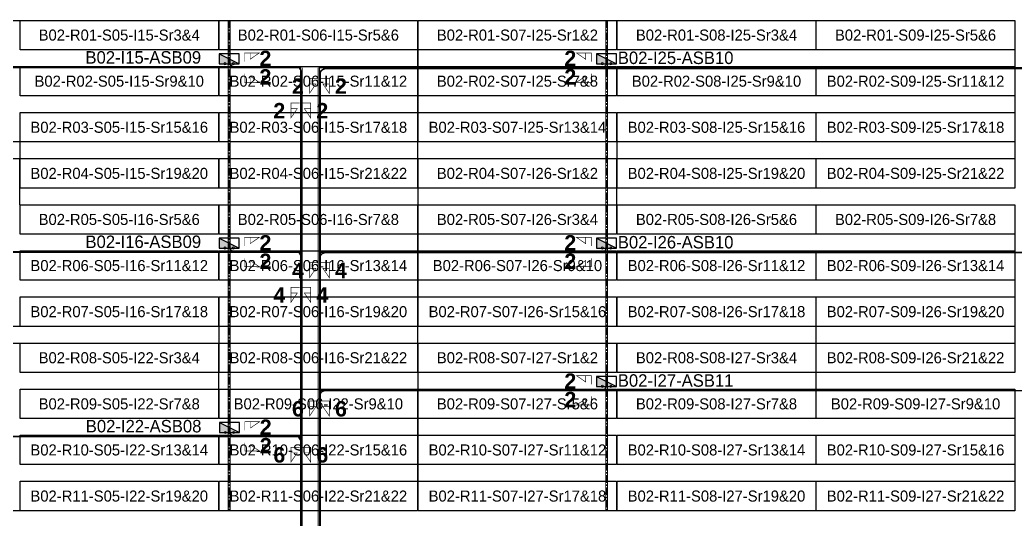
# Model space of a CAD drawing. Header units: metres. Extents: x 531759 to 532148, y 2675314 to 2675634.
# Drawn here: x 531888.6 to 532050.6, y 2675552.9 to 2675634.2 of the extents above; entities that cross this region are included whole.
import ezdxf
from ezdxf.enums import TextEntityAlignment as Align

# ---------------------------------------------------------------- set-up
doc = ezdxf.new("R2010")
doc.units = ezdxf.units.M
doc.linetypes.add('CENTER', pattern=[2, 1.25, -0.25, 0.25, -0.25])
doc.layers.add('Boundary-12.5 MW Block', color=6, linetype='Continuous', lineweight=9)
doc.layers.add('PILE', color=1, linetype='Continuous', lineweight=15)
for name, color, linetype in [('DC Trench BL-02', 40, 'Continuous'), ('E-Inverter Grouping', 2, 'Continuous'), ('Inverter Block-02', 7, 'Continuous'), ('LT Cable(AG) INV to LT Panel BL-02', 2, 'Continuous'), ('Messenger Wire Block-02 (Master Path)', 30, 'Continuous'), ('Messenger Wire Block-02 (MW Path)', 191, 'Continuous'), ('MMS Table Block-02', 8, 'Continuous'), ('Plan Line - DC BL-02', 40, 'Continuous'), ('Section Marking BL-02', 2, 'Continuous')]:
    doc.layers.add(name, color=color, linetype=linetype)
doc.styles.add('BoldTextStyle', font='arialbd.ttf')
doc.styles.get("Standard").update_dxf_attribs({"font": 'Adani Regular.ttf'})

# ---------------------------------------------------------------- blocks, each defined once
blk = doc.blocks.new('MMS Table (32.292 x 4.788)')
at = {"color": 0}
blk.add_lwpolyline([(0, -0.002), (0, 4.786), (32.292, 4.786), (32.292, -0.002)], close=True, dxfattribs=at)
at = {"color": 7}
blk.add_attdef('ID1', text='', height=1.8, dxfattribs=at).set_placement((16.146, 2.392), align=Align.MIDDLE_CENTER)
blk = doc.blocks.new('Inverter Block')
h = blk.add_hatch(color=0)
h.dxf.hatch_style = 1
h.paths.add_polyline_path([(-1.46, 2.27), (-1.46, 0.85), (1.46, 0.85)])
at = {"color": 0}
blk.add_lwpolyline([(1.46, 2.27), (-1.46, 2.27), (-1.46, 0.85), (1.46, 0.85)], close=True, dxfattribs=at)
blk.add_lwpolyline([(-1.46, 2.27), (1.46, 0.85)], dxfattribs=at)
at = {"layer": 'PILE'}
for centre in [(-0.61, 0.85), (0.61, 0.85)]:
    blk.add_circle(centre, 0.156, dxfattribs=at)
at = {"color": 7}
blk.add_attdef('ID', (-1.46, 3.01), '', height=1.8, dxfattribs=at)

msp = doc.modelspace()

# ---------------------------------------------------------------- linework, layer by layer
at = {"layer": 'Boundary-12.5 MW Block', "const_width": 0.05}
msp.add_lwpolyline([(531759.1, 2675634.08), (532147.7, 2675634.08), (532147.7, 2675321.79), (532082.92, 2675321.79), (532082.92, 2675314.29), (531759.1, 2675314.29)], close=True, dxfattribs=at)
at = {"layer": 'DC Trench BL-02', "color": 40, "const_width": 0.15}
for points in [[(531922.84, 2675634.08), (531922.54, 2675634.08), (531922.54, 2675554.29), (531922.84, 2675554.29)], [(531984.25, 2675634.08), (531983.95, 2675634.08), (531983.95, 2675554.29), (531984.25, 2675554.29)]]:
    msp.add_lwpolyline(points, close=True, dxfattribs=at)
at = {"layer": 'E-Inverter Grouping'}
for points in [[(531953.35, 2675606.79), (531888.66, 2675606.79), (531888.66, 2675614.29), (531856.27, 2675614.29), (531856.27, 2675634.08), (531953.35, 2675634.08)], [(532050.52, 2675606.79), (531985.84, 2675606.79), (531985.84, 2675614.29), (531953.45, 2675614.29), (531953.45, 2675634.08), (532050.52, 2675634.08)], [(531953.35, 2675576.79), (531921.06, 2675576.79), (531921.06, 2675584.29), (531856.27, 2675584.29), (531856.27, 2675611.58), (531888.56, 2675611.58), (531888.56, 2675604.08), (531953.35, 2675604.08)], [(532050.52, 2675576.79), (532018.23, 2675576.79), (532018.23, 2675584.29), (531953.45, 2675584.29), (531953.45, 2675611.58), (531985.74, 2675611.58), (531985.74, 2675604.08), (532050.52, 2675604.08)], [(531920.96, 2675574.08), (531953.35, 2675574.08), (531953.35, 2675554.29), (531856.27, 2675554.29), (531856.27, 2675581.58), (531920.96, 2675581.58)], [(532018.13, 2675574.08), (532050.52, 2675574.08), (532050.52, 2675554.29), (531953.45, 2675554.29), (531953.45, 2675581.58), (532018.13, 2675581.58)]]:
    msp.add_lwpolyline(points, close=True, dxfattribs=at)
at = {"layer": 'LT Cable(AG) INV to LT Panel BL-02'}
for points in [[(531944.1, 2675494.31), (531943.44, 2675494.31, -0.163397), (531942.9, 2675494.5), (531941.42, 2675495.61, 0.103275), (531941.06, 2675495.69), (531935.31, 2675495.69, -0.414214), (531934.41, 2675496.59), (531934.41, 2675507.87, -0.021393), (531934.42, 2675507.95), (531934.46, 2675508.46, 0.021393), (531934.46, 2675508.53), (531934.46, 2675625.59, 0.414214), (531933.56, 2675626.49), (531826.42, 2675626.49, -0.414214), (531825.52, 2675627.39), (531825.52, 2675627.73)], [(531944.1, 2675494.34), (531943.45, 2675494.34, -0.163249), (531942.9, 2675494.52), (531941.43, 2675495.64, 0.103275), (531941.07, 2675495.71), (531935.34, 2675495.71, -0.414214), (531934.44, 2675496.61), (531934.44, 2675507.87, -0.021393), (531934.44, 2675507.95), (531934.49, 2675508.45, 0.021393), (531934.49, 2675508.53), (531934.49, 2675625.62, 0.414214), (531933.59, 2675626.52), (531923.59, 2675626.52, -0.414214), (531922.69, 2675627.42), (531922.69, 2675627.73)], [(531946.1, 2675494.26), (531943.43, 2675494.26, -0.163694), (531942.88, 2675494.45), (531941.41, 2675495.56, 0.103275), (531941.05, 2675495.64), (531935.26, 2675495.64, -0.414214), (531934.36, 2675496.54), (531934.36, 2675507.88, -0.021393), (531934.37, 2675507.95), (531934.41, 2675508.46, 0.021393), (531934.41, 2675508.54), (531934.41, 2675595.54, 0.414214), (531933.51, 2675596.44), (531826.42, 2675596.44, -0.414214), (531825.52, 2675597.34), (531825.52, 2675597.73)], [(531944.1, 2675494.29), (531943.43, 2675494.29, -0.163545), (531942.89, 2675494.47), (531941.42, 2675495.59, 0.103275), (531941.06, 2675495.66), (531935.29, 2675495.66, -0.414214), (531934.39, 2675496.56), (531934.39, 2675507.87, -0.021393), (531934.39, 2675507.95), (531934.44, 2675508.46, 0.021393), (531934.44, 2675508.53), (531934.44, 2675595.57, 0.414214), (531933.54, 2675596.47), (531923.59, 2675596.47, -0.414214), (531922.69, 2675597.37), (531922.69, 2675597.73)], [(531946.1, 2675494.21), (531943.41, 2675494.21, -0.163995), (531942.87, 2675494.4), (531941.4, 2675495.51, 0.103275), (531941.04, 2675495.59), (531935.21, 2675495.59, -0.414214), (531934.31, 2675496.49), (531934.31, 2675507.88, -0.021393), (531934.32, 2675507.95), (531934.36, 2675508.46, 0.021393), (531934.36, 2675508.54), (531934.36, 2675565.49, 0.414214), (531933.46, 2675566.39), (531826.47, 2675566.39, -0.414214), (531825.57, 2675567.29), (531825.57, 2675567.73)], [(531946.1, 2675494.24), (531943.42, 2675494.24, -0.163844), (531942.88, 2675494.42), (531941.41, 2675495.54, 0.103275), (531941.05, 2675495.61), (531935.24, 2675495.61, -0.414214), (531934.34, 2675496.51), (531934.34, 2675507.88, -0.021393), (531934.34, 2675507.95), (531934.39, 2675508.46, 0.021393), (531934.39, 2675508.54), (531934.39, 2675565.52, 0.414214), (531933.49, 2675566.42), (531923.64, 2675566.42, -0.414214), (531922.74, 2675567.32), (531922.74, 2675567.73)]]:
    msp.add_lwpolyline(points, format="xyb", dxfattribs=at)
at = {"layer": 'LT Cable(AG) INV to LT Panel BL-02', "color": 5}
for points in [[(531949.14, 2675494.91), (531945.65, 2675494.91, -0.414214), (531944.75, 2675495.81), (531944.75, 2675498.89, 0.214019), (531944.45, 2675499.56), (531937.74, 2675505.54, -0.214019), (531937.43, 2675506.21), (531937.43, 2675507.86, -0.0289), (531937.44, 2675507.96), (531937.5, 2675508.44, 0.0289), (531937.5, 2675508.54), (531937.5, 2675625.35, -0.414214), (531938.4, 2675626.25), (531983.2, 2675626.25, 0.414214), (531984.1, 2675627.15), (531984.1, 2675627.73)], [(531949.14, 2675494.94), (531945.68, 2675494.94, -0.414214), (531944.78, 2675495.84), (531944.78, 2675498.9, 0.214019), (531944.47, 2675499.57), (531937.76, 2675505.55, -0.214019), (531937.46, 2675506.22), (531937.46, 2675507.86, -0.0289), (531937.46, 2675507.96), (531937.52, 2675508.44, 0.0289), (531937.53, 2675508.54), (531937.53, 2675625.33, -0.414214), (531938.43, 2675626.23), (532080.38, 2675626.23, 0.414214), (532081.28, 2675627.13), (532081.28, 2675627.73)], [(531949.14, 2675494.86), (531945.6, 2675494.86, -0.414214), (531944.7, 2675495.76), (531944.7, 2675498.87, 0.214019), (531944.4, 2675499.54), (531937.69, 2675505.52, -0.214019), (531937.38, 2675506.19), (531937.38, 2675507.86, -0.0289), (531937.39, 2675507.96), (531937.45, 2675508.44, 0.0289), (531937.45, 2675508.55), (531937.45, 2675595.4, -0.414214), (531938.35, 2675596.3), (531983.2, 2675596.3, 0.414214), (531984.1, 2675597.2), (531984.1, 2675597.73)], [(531949.14, 2675494.89), (531945.63, 2675494.89, -0.414214), (531944.73, 2675495.79), (531944.73, 2675498.88, 0.214019), (531944.42, 2675499.55), (531937.71, 2675505.53, -0.214019), (531937.41, 2675506.2), (531937.41, 2675507.86, -0.0289), (531937.41, 2675507.96), (531937.47, 2675508.44, 0.0289), (531937.48, 2675508.55), (531937.48, 2675595.38, -0.414214), (531938.38, 2675596.28), (532080.38, 2675596.28, 0.414214), (532081.28, 2675597.18), (532081.28, 2675597.73)], [(531947.2, 2675494.81), (531945.55, 2675494.81, -0.414214), (531944.65, 2675495.71), (531944.65, 2675498.85, 0.214019), (531944.35, 2675499.52), (531937.64, 2675505.5, -0.214019), (531937.33, 2675506.17), (531937.33, 2675507.86, -0.0289), (531937.34, 2675507.97), (531937.4, 2675508.45, 0.0289), (531937.4, 2675508.55), (531937.4, 2675572.95, -0.414214), (531938.3, 2675573.85), (531983.2, 2675573.85, 0.414214), (531984.1, 2675574.75), (531984.1, 2675575.23)], [(531947.2, 2675494.84), (531945.58, 2675494.84, -0.414214), (531944.68, 2675495.74), (531944.68, 2675498.86, 0.214019), (531944.37, 2675499.53), (531937.66, 2675505.51, -0.214019), (531937.36, 2675506.18), (531937.36, 2675507.86, -0.0289), (531937.36, 2675507.97), (531937.42, 2675508.44, 0.0289), (531937.43, 2675508.55), (531937.43, 2675572.93, -0.414214), (531938.33, 2675573.83), (532080.38, 2675573.83, 0.414214), (532081.28, 2675574.73), (532081.28, 2675575.23)]]:
    msp.add_lwpolyline(points, format="xyb", dxfattribs=at)
at = {"layer": 'Messenger Wire Block-02 (Master Path)'}
for points in [[(531823.88, 2675626.38), (531934.35, 2675626.38)], [(531934.35, 2675508.5), (531934.35, 2675626.38)], [(531937.38, 2675508.5), (531937.38, 2675626.38)], [(531937.38, 2675626.38), (532082.92, 2675626.38)], [(531823.88, 2675596.38), (531934.35, 2675596.38)], [(531937.38, 2675596.38), (532082.92, 2675596.38)], [(531937.38, 2675573.88), (532082.92, 2675573.88)], [(531823.88, 2675566.38), (531934.35, 2675566.38)]]:
    msp.add_lwpolyline(points, dxfattribs=at)
at = {"layer": 'Messenger Wire Block-02 (MW Path)', "const_width": 0.1}
for points in [[(531823.88, 2675626.38), (531934.35, 2675626.38)], [(531934.6, 2675508.5), (531934.6, 2675626.38)], [(531937.13, 2675508.5), (531937.13, 2675626.38)], [(531937.38, 2675626.38), (532082.92, 2675626.38)], [(531823.88, 2675596.38), (531934.35, 2675596.38)], [(531937.38, 2675596.38), (532082.92, 2675596.38)], [(531937.38, 2675573.88), (532082.92, 2675573.88)], [(531823.88, 2675566.38), (531934.35, 2675566.38)]]:
    msp.add_lwpolyline(points, dxfattribs=at)
at = {"layer": 'Plan Line - DC BL-02', "color": 6, "linetype": 'CENTER'}
for points in [[(531922.69, 2675634.08), (531922.69, 2675554.29)], [(531984.1, 2675634.08), (531984.1, 2675554.29)]]:
    msp.add_lwpolyline(points, dxfattribs=at)
at = {"layer": 'Section Marking BL-02', "color": 94, "lineweight": 35, "true_color": 0x00a500, "const_width": 0.1}
for points in [[(531925.19, 2675627.38), (531925.19, 2675628.77), (531927.59, 2675628.77), (531926.11, 2675627.76), (531926.11, 2675628.77)], [(531981.6, 2675627.38), (531981.6, 2675628.77), (531979.2, 2675628.77), (531980.68, 2675627.76), (531980.68, 2675628.77)], [(531925.19, 2675625.38), (531925.19, 2675623.99), (531927.59, 2675623.99), (531926.11, 2675625), (531926.11, 2675623.99)], [(531981.6, 2675625.38), (531981.6, 2675623.99), (531979.2, 2675623.99), (531980.68, 2675625), (531980.68, 2675623.99)], [(531937.18, 2675624.63), (531935.79, 2675624.63), (531935.79, 2675622.23), (531936.8, 2675623.71), (531935.79, 2675623.71)], [(531937.58, 2675624.63), (531938.97, 2675624.63), (531938.97, 2675622.23), (531937.96, 2675623.71), (531938.97, 2675623.71)], [(531934.15, 2675620.63), (531932.76, 2675620.63), (531932.76, 2675618.23), (531933.77, 2675619.71), (531932.76, 2675619.71)], [(531934.55, 2675620.63), (531935.94, 2675620.63), (531935.94, 2675618.23), (531934.93, 2675619.71), (531935.94, 2675619.71)], [(531925.19, 2675597.38), (531925.19, 2675598.77), (531927.59, 2675598.77), (531926.11, 2675597.76), (531926.11, 2675598.77)], [(531981.6, 2675597.38), (531981.6, 2675598.77), (531979.2, 2675598.77), (531980.68, 2675597.76), (531980.68, 2675598.77)], [(531925.19, 2675595.38), (531925.19, 2675593.99), (531927.59, 2675593.99), (531926.11, 2675595), (531926.11, 2675593.99)], [(531937.18, 2675594.63), (531935.79, 2675594.63), (531935.79, 2675592.23), (531936.8, 2675593.71), (531935.79, 2675593.71)], [(531937.58, 2675594.63), (531938.97, 2675594.63), (531938.97, 2675592.23), (531937.96, 2675593.71), (531938.97, 2675593.71)], [(531981.6, 2675595.38), (531981.6, 2675593.99), (531979.2, 2675593.99), (531980.68, 2675595), (531980.68, 2675593.99)], [(531934.15, 2675590.63), (531932.76, 2675590.63), (531932.76, 2675588.23), (531933.77, 2675589.71), (531932.76, 2675589.71)], [(531934.55, 2675590.63), (531935.94, 2675590.63), (531935.94, 2675588.23), (531934.93, 2675589.71), (531935.94, 2675589.71)], [(531981.6, 2675574.88), (531981.6, 2675576.27), (531979.2, 2675576.27), (531980.68, 2675575.26), (531980.68, 2675576.27)], [(531937.18, 2675572.13), (531935.79, 2675572.13), (531935.79, 2675569.73), (531936.8, 2675571.21), (531935.79, 2675571.21)], [(531937.58, 2675572.13), (531938.97, 2675572.13), (531938.97, 2675569.73), (531937.96, 2675571.21), (531938.97, 2675571.21)], [(531981.6, 2675572.88), (531981.6, 2675571.49), (531979.2, 2675571.49), (531980.68, 2675572.5), (531980.68, 2675571.49)], [(531925.24, 2675567.38), (531925.24, 2675568.77), (531927.64, 2675568.77), (531926.16, 2675567.76), (531926.16, 2675568.77)], [(531925.24, 2675565.38), (531925.24, 2675563.99), (531927.64, 2675563.99), (531926.16, 2675565), (531926.16, 2675563.99)], [(531934.15, 2675564.63), (531932.76, 2675564.63), (531932.76, 2675562.23), (531933.77, 2675563.71), (531932.76, 2675563.71)], [(531934.55, 2675564.63), (531935.94, 2675564.63), (531935.94, 2675562.23), (531934.93, 2675563.71), (531935.94, 2675563.71)]]:
    msp.add_lwpolyline(points, dxfattribs=at)

# ---------------------------------------------------------------- block references
at = {"layer": 'Inverter Block-02'}
ref = msp.add_blockref('Inverter Block', (531922.69, 2675626.07), dxfattribs=dict(at, xscale=1.124999999976148, yscale=1.124999999976148, zscale=1.124999999976148))
ref.add_attrib('ID', 'B02-I15-ASB09', (531899.31, 2675627.04), dxfattribs={"layer": '0', "color": 7, "height": 2.025})
ref = msp.add_blockref('Inverter Block', (531984.1, 2675626.07), dxfattribs=dict(at, xscale=1.124999999976148, yscale=1.124999999976148, zscale=1.124999999976148))
ref.add_attrib('ID', 'B02-I25-ASB10', (531985.93, 2675626.97), dxfattribs={"layer": '0', "color": 7, "height": 2.025})
ref = msp.add_blockref('Inverter Block', (531922.69, 2675596.07), dxfattribs=dict(at, xscale=1.124999999976148, yscale=1.124999999976148, zscale=1.124999999976148))
ref.add_attrib('ID', 'B02-I16-ASB09', (531899.31, 2675597.04), dxfattribs={"layer": '0', "color": 7, "height": 2.025})
ref = msp.add_blockref('Inverter Block', (531984.1, 2675596.07), dxfattribs=dict(at, xscale=1.124999999976148, yscale=1.124999999976148, zscale=1.124999999976148))
ref.add_attrib('ID', 'B02-I26-ASB10', (531985.93, 2675596.97), dxfattribs={"layer": '0', "color": 7, "height": 2.025})
ref = msp.add_blockref('Inverter Block', (531984.1, 2675573.57), dxfattribs=dict(at, xscale=1.124999999976148, yscale=1.124999999976148, zscale=1.124999999976148))
ref.add_attrib('ID', 'B02-I27-ASB11', (531985.93, 2675574.47), dxfattribs={"layer": '0', "color": 7, "height": 2.025})
ref = msp.add_blockref('Inverter Block', (531922.74, 2675566.07), dxfattribs=dict(at, xscale=1.124999999976148, yscale=1.124999999976148, zscale=1.124999999976148))
ref.add_attrib('ID', 'B02-I22-ASB08', (531899.36, 2675567.04), dxfattribs={"layer": '0', "color": 7, "height": 2.025})
at = {"layer": 'MMS Table Block-02'}
for p, values in [((531888.66, 2675629.29), {'ID1': 'B02-R01-S05-I15-Sr3&4'}), ((531921.06, 2675629.29), {'ID1': 'B02-R01-S06-I15-Sr5&6'}), ((531953.45, 2675629.29), {'ID1': 'B02-R01-S07-I25-Sr1&2'}), ((531985.84, 2675629.29), {'ID1': 'B02-R01-S08-I25-Sr3&4'}), ((532018.23, 2675629.29), {'ID1': 'B02-R01-S09-I25-Sr5&6'}), ((531888.66, 2675621.79), {'ID1': 'B02-R02-S05-I15-Sr9&10'}), ((531921.06, 2675621.79), {'ID1': 'B02-R02-S06-I15-Sr11&12'}), ((531953.45, 2675621.79), {'ID1': 'B02-R02-S07-I25-Sr7&8'}), ((531985.84, 2675621.79), {'ID1': 'B02-R02-S08-I25-Sr9&10'}), ((532018.23, 2675621.79), {'ID1': 'B02-R02-S09-I25-Sr11&12'}), ((531888.66, 2675614.29), {'ID1': 'B02-R03-S05-I15-Sr15&16'}), ((531921.06, 2675614.29), {'ID1': 'B02-R03-S06-I15-Sr17&18'}), ((531953.45, 2675614.29), {'ID1': 'B02-R03-S07-I25-Sr13&14'}), ((531985.84, 2675614.29), {'ID1': 'B02-R03-S08-I25-Sr15&16'}), ((532018.23, 2675614.29), {'ID1': 'B02-R03-S09-I25-Sr17&18'}), ((531888.66, 2675606.79), {'ID1': 'B02-R04-S05-I15-Sr19&20'}), ((531921.06, 2675606.79), {'ID1': 'B02-R04-S06-I15-Sr21&22'}), ((531953.45, 2675606.79), {'ID1': 'B02-R04-S07-I26-Sr1&2'}), ((531985.84, 2675606.79), {'ID1': 'B02-R04-S08-I25-Sr19&20'}), ((532018.23, 2675606.79), {'ID1': 'B02-R04-S09-I25-Sr21&22'}), ((531888.66, 2675599.29), {'ID1': 'B02-R05-S05-I16-Sr5&6'}), ((531921.06, 2675599.29), {'ID1': 'B02-R05-S06-I16-Sr7&8'}), ((531953.45, 2675599.29), {'ID1': 'B02-R05-S07-I26-Sr3&4'}), ((531985.84, 2675599.29), {'ID1': 'B02-R05-S08-I26-Sr5&6'}), ((532018.23, 2675599.29), {'ID1': 'B02-R05-S09-I26-Sr7&8'}), ((531888.66, 2675591.79), {'ID1': 'B02-R06-S05-I16-Sr11&12'}), ((531921.06, 2675591.79), {'ID1': 'B02-R06-S06-I16-Sr13&14'}), ((531953.45, 2675591.79), {'ID1': 'B02-R06-S07-I26-Sr9&10'}), ((531985.84, 2675591.79), {'ID1': 'B02-R06-S08-I26-Sr11&12'}), ((532018.23, 2675591.79), {'ID1': 'B02-R06-S09-I26-Sr13&14'}), ((531888.66, 2675584.29), {'ID1': 'B02-R07-S05-I16-Sr17&18'}), ((531921.06, 2675584.29), {'ID1': 'B02-R07-S06-I16-Sr19&20'}), ((531953.45, 2675584.29), {'ID1': 'B02-R07-S07-I26-Sr15&16'}), ((531985.84, 2675584.29), {'ID1': 'B02-R07-S08-I26-Sr17&18'}), ((532018.23, 2675584.29), {'ID1': 'B02-R07-S09-I26-Sr19&20'}), ((531888.66, 2675576.79), {'ID1': 'B02-R08-S05-I22-Sr3&4'}), ((531921.06, 2675576.79), {'ID1': 'B02-R08-S06-I16-Sr21&22'}), ((531953.45, 2675576.79), {'ID1': 'B02-R08-S07-I27-Sr1&2'}), ((531985.84, 2675576.79), {'ID1': 'B02-R08-S08-I27-Sr3&4'}), ((532018.23, 2675576.79), {'ID1': 'B02-R08-S09-I26-Sr21&22'}), ((531888.66, 2675569.29), {'ID1': 'B02-R09-S05-I22-Sr7&8'}), ((531921.06, 2675569.29), {'ID1': 'B02-R09-S06-I22-Sr9&10'}), ((531953.45, 2675569.29), {'ID1': 'B02-R09-S07-I27-Sr5&6'}), ((531985.84, 2675569.29), {'ID1': 'B02-R09-S08-I27-Sr7&8'}), ((532018.23, 2675569.29), {'ID1': 'B02-R09-S09-I27-Sr9&10'}), ((531888.66, 2675561.79), {'ID1': 'B02-R10-S05-I22-Sr13&14'}), ((531921.06, 2675561.79), {'ID1': 'B02-R10-S06-I22-Sr15&16'}), ((531953.45, 2675561.79), {'ID1': 'B02-R10-S07-I27-Sr11&12'}), ((531985.84, 2675561.79), {'ID1': 'B02-R10-S08-I27-Sr13&14'}), ((532018.23, 2675561.79), {'ID1': 'B02-R10-S09-I27-Sr15&16'}), ((531888.66, 2675554.29), {'ID1': 'B02-R11-S05-I22-Sr19&20'}), ((531921.06, 2675554.29), {'ID1': 'B02-R11-S06-I22-Sr21&22'}), ((531953.45, 2675554.29), {'ID1': 'B02-R11-S07-I27-Sr17&18'}), ((531985.84, 2675554.29), {'ID1': 'B02-R11-S08-I27-Sr19&20'}), ((532018.23, 2675554.29), {'ID1': 'B02-R11-S09-I27-Sr21&22'})]:
    msp.add_blockref('MMS Table (32.292 x 4.788)', p, dxfattribs=at).add_auto_attribs(values)

# ---------------------------------------------------------------- texts
at = {"layer": 'Section Marking BL-02', "color": 94, "true_color": 0x00a500, "style": 'BoldTextStyle'}
for s, p in [('2', (531928.59, 2675627.88)), ('2', (531978.2, 2675627.88)), ('2', (531928.59, 2675624.88)), ('2', (531978.2, 2675624.88)), ('2', (531933.88, 2675623.38)), ('2', (531940.88, 2675623.38)), ('2', (531930.85, 2675619.38)), ('2', (531937.85, 2675619.38)), ('2', (531928.59, 2675597.88)), ('2', (531978.2, 2675597.88)), ('2', (531928.59, 2675594.88)), ('2', (531978.2, 2675594.88)), ('4', (531933.88, 2675593.38)), ('4', (531940.88, 2675593.38)), ('4', (531930.85, 2675589.38)), ('4', (531937.85, 2675589.38)), ('2', (531978.2, 2675575.38)), ('2', (531978.2, 2675572.38)), ('6', (531933.88, 2675570.88)), ('6', (531940.88, 2675570.88)), ('2', (531928.64, 2675567.88)), ('2', (531928.64, 2675564.88)), ('6', (531930.85, 2675563.38)), ('6', (531937.85, 2675563.38))]:
    msp.add_text(s, height=2.5, dxfattribs=at).set_placement(p, align=Align.MIDDLE_CENTER)

doc.saveas('drawing.dxf')
